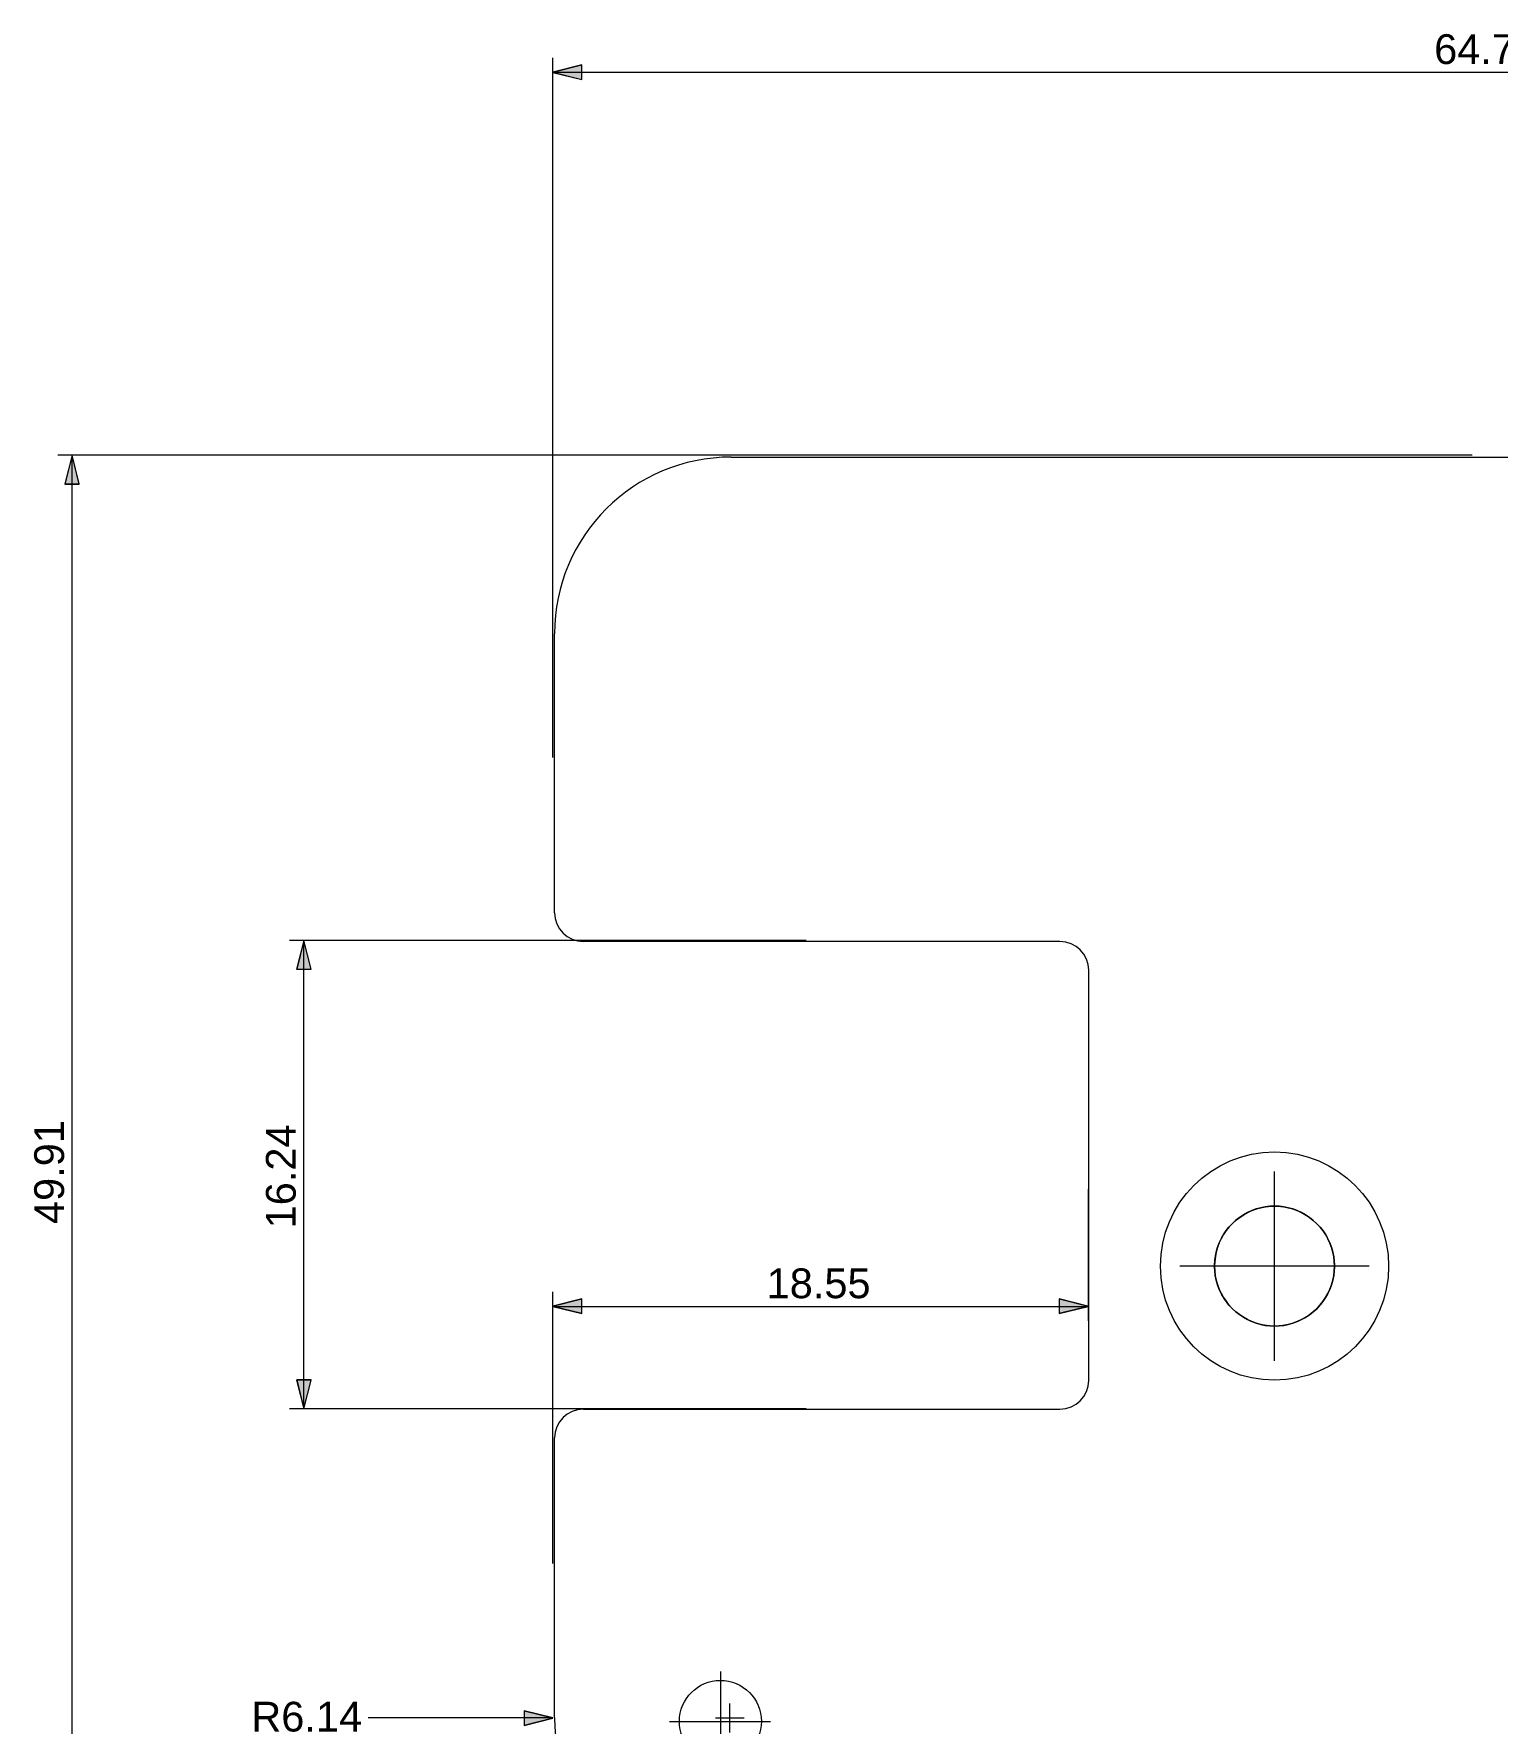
# Model space of a CAD drawing. Header units: inches. Extents: x -6.6 to 9.3, y -8.7 to 9.
# Drawn here: x 4.464 to 7.118, y 5.481 to 8.545 of the extents above; entities that cross this region are included whole.
import ezdxf

# ---------------------------------------------------------------- set-up
doc = ezdxf.new("R2010")
doc.units = ezdxf.units.IN
doc.header["$MEASUREMENT"] = 0
doc.layers.add('$DDT_AUDIT_GENERATED_(989)', color=7, linetype='Continuous')

# ---------------------------------------------------------------- blocks, each defined once
blk = doc.blocks.new('block 195')
at = {"layer": '$DDT_AUDIT_GENERATED_(989)', "color": 5, "lineweight": 5, "true_color": 0x0000ff}
blk.add_lwpolyline([(5.4055, 7.2324), (5.4055, 8.5014)], dxfattribs=at)
blk = doc.blocks.new('block 197')
at = {"layer": '$DDT_AUDIT_GENERATED_(989)', "color": 5, "lineweight": 5, "true_color": 0x0000ff}
blk.add_lwpolyline([(5.4055, 8.4752), (8.793, 8.4752)], dxfattribs=at)
blk = doc.blocks.new('block 198')
at = {"layer": '$DDT_AUDIT_GENERATED_(989)', "lineweight": 0}
blk.add_lwpolyline([(5.4055, 8.4752), (5.4578, 8.4621), (5.4578, 8.4883), (5.4055, 8.4752)], dxfattribs=at)
blk = doc.blocks.new('block 199')
at = {"layer": '$DDT_AUDIT_GENERATED_(989)', "true_color": 0x0000ff}
h = blk.add_hatch(color=5, dxfattribs=at)
h.dxf.hatch_style = 2
h.paths.add_polyline_path([(5.4053, 8.4747), (5.4578, 8.4618), (5.4578, 8.4877)])
at = {"layer": '$DDT_AUDIT_GENERATED_(989)', "lineweight": 0}
blk.add_lwpolyline([(5.4053, 8.4747), (5.4578, 8.4618), (5.4578, 8.4877), (5.4053, 8.4747), (5.4053, 8.4747)], dxfattribs=at)
blk = doc.blocks.new('block 203')
at = {"layer": '$DDT_AUDIT_GENERATED_(989)', "color": 5, "true_color": 0x0000ff, "insert": (7.004, 8.4892), "char_height": 0.053966, "attachment_point": 7}
blk.add_mtext('\\fArial|b0|i0|c0|p34;\\W1;64.75', dxfattribs=at)
blk = doc.blocks.new('block 202')
at = {"layer": '$DDT_AUDIT_GENERATED_(989)'}
blk.add_blockref('block 203', (0, 0), dxfattribs=at)
blk = doc.blocks.new('block 194')
at = {"layer": '$DDT_AUDIT_GENERATED_(989)'}
for name in ['block 202', 'block 199', 'block 195', 'block 198', 'block 197']:
    blk.add_blockref(name, (0, 0), dxfattribs=at)
blk = doc.blocks.new('block 205')
at = {"layer": '$DDT_AUDIT_GENERATED_(989)', "color": 5, "lineweight": 5, "true_color": 0x0000ff}
blk.add_lwpolyline([(5.4055, 5.4905), (5.1226, 5.4905)], dxfattribs=at)
blk = doc.blocks.new('block 206')
at = {"layer": '$DDT_AUDIT_GENERATED_(989)', "color": 5, "lineweight": 5, "true_color": 0x0000ff}
blk.add_lwpolyline([(5.1226, 5.4905), (5.0702, 5.4905)], dxfattribs=at)
blk = doc.blocks.new('block 207')
at = {"layer": '$DDT_AUDIT_GENERATED_(989)', "color": 5, "lineweight": 5, "true_color": 0x0000ff}
blk.add_lwpolyline([(5.7003, 5.4905), (5.7526, 5.4905)], dxfattribs=at)
blk = doc.blocks.new('block 208')
at = {"layer": '$DDT_AUDIT_GENERATED_(989)', "color": 5, "lineweight": 5, "true_color": 0x0000ff}
blk.add_lwpolyline([(5.7264, 5.4643), (5.7264, 5.5166)], dxfattribs=at)
blk = doc.blocks.new('block 209')
at = {"layer": '$DDT_AUDIT_GENERATED_(989)', "lineweight": 0}
blk.add_lwpolyline([(5.4055, 5.4905), (5.3532, 5.5035), (5.3532, 5.4774), (5.4055, 5.4905)], dxfattribs=at)
blk = doc.blocks.new('block 210')
at = {"layer": '$DDT_AUDIT_GENERATED_(989)', "true_color": 0x0000ff}
h = blk.add_hatch(color=5, dxfattribs=at)
h.dxf.hatch_style = 2
h.paths.add_polyline_path([(5.4053, 5.49), (5.3534, 5.503), (5.3534, 5.477)])
at = {"layer": '$DDT_AUDIT_GENERATED_(989)', "lineweight": 0}
blk.add_lwpolyline([(5.4053, 5.49), (5.3534, 5.503), (5.3534, 5.477), (5.4053, 5.49), (5.4053, 5.49)], dxfattribs=at)
blk = doc.blocks.new('block 212')
at = {"layer": '$DDT_AUDIT_GENERATED_(989)', "color": 5, "true_color": 0x0000ff, "insert": (4.8583, 5.4652), "char_height": 0.053966, "attachment_point": 7}
blk.add_mtext('\\fArial|b0|i0|c0|p34;\\W1;R6.14', dxfattribs=at)
blk = doc.blocks.new('block 211')
at = {"layer": '$DDT_AUDIT_GENERATED_(989)'}
blk.add_blockref('block 212', (0, 0), dxfattribs=at)
blk = doc.blocks.new('block 204')
at = {"layer": '$DDT_AUDIT_GENERATED_(989)'}
for name in ['block 211', 'block 208', 'block 206', 'block 205', 'block 209', 'block 210', 'block 207']:
    blk.add_blockref(name, (0, 0), dxfattribs=at)
blk = doc.blocks.new('block 214')
at = {"layer": '$DDT_AUDIT_GENERATED_(989)', "color": 5, "lineweight": 5, "true_color": 0x0000ff}
blk.add_lwpolyline([(5.4055, 5.7707), (5.4055, 6.2632)], dxfattribs=at)
blk = doc.blocks.new('block 215')
at = {"layer": '$DDT_AUDIT_GENERATED_(989)', "color": 5, "lineweight": 5, "true_color": 0x0000ff}
blk.add_lwpolyline([(6.3762, 6.4496), (6.3762, 6.2109)], dxfattribs=at)
blk = doc.blocks.new('block 216')
at = {"layer": '$DDT_AUDIT_GENERATED_(989)', "color": 5, "lineweight": 5, "true_color": 0x0000ff}
blk.add_lwpolyline([(5.4055, 6.237), (6.3762, 6.237)], dxfattribs=at)
blk = doc.blocks.new('block 217')
at = {"layer": '$DDT_AUDIT_GENERATED_(989)', "lineweight": 0}
blk.add_lwpolyline([(5.4055, 6.237), (5.4578, 6.2239), (5.4578, 6.2501), (5.4055, 6.237)], dxfattribs=at)
blk = doc.blocks.new('block 218')
at = {"layer": '$DDT_AUDIT_GENERATED_(989)', "true_color": 0x0000ff}
h = blk.add_hatch(color=5, dxfattribs=at)
h.dxf.hatch_style = 2
h.paths.add_polyline_path([(5.4053, 6.2375), (5.4578, 6.2245), (5.4578, 6.2505)])
at = {"layer": '$DDT_AUDIT_GENERATED_(989)', "lineweight": 0}
blk.add_lwpolyline([(5.4053, 6.2375), (5.4578, 6.2245), (5.4578, 6.2505), (5.4053, 6.2375), (5.4053, 6.2375)], dxfattribs=at)
blk = doc.blocks.new('block 219')
at = {"layer": '$DDT_AUDIT_GENERATED_(989)', "lineweight": 0}
blk.add_lwpolyline([(6.3762, 6.237), (6.3238, 6.2501), (6.3238, 6.2239), (6.3762, 6.237)], dxfattribs=at)
blk = doc.blocks.new('block 220')
at = {"layer": '$DDT_AUDIT_GENERATED_(989)', "true_color": 0x0000ff}
h = blk.add_hatch(color=5, dxfattribs=at)
h.dxf.hatch_style = 2
h.paths.add_polyline_path([(6.376, 6.2375), (6.3241, 6.2505), (6.3241, 6.2245)])
at = {"layer": '$DDT_AUDIT_GENERATED_(989)', "lineweight": 0}
blk.add_lwpolyline([(6.376, 6.2375), (6.3241, 6.2505), (6.3241, 6.2245), (6.376, 6.2375), (6.376, 6.2375)], dxfattribs=at)
blk = doc.blocks.new('block 222')
at = {"layer": '$DDT_AUDIT_GENERATED_(989)', "color": 5, "true_color": 0x0000ff, "insert": (5.7931, 6.251), "char_height": 0.053966, "attachment_point": 7}
blk.add_mtext('\\fArial|b0|i0|c0|p34;\\W1;18.55', dxfattribs=at)
blk = doc.blocks.new('block 221')
at = {"layer": '$DDT_AUDIT_GENERATED_(989)'}
blk.add_blockref('block 222', (0, 0), dxfattribs=at)
blk = doc.blocks.new('block 213')
at = {"layer": '$DDT_AUDIT_GENERATED_(989)'}
for name in ['block 215', 'block 221', 'block 218', 'block 214', 'block 217', 'block 219', 'block 220', 'block 216']:
    blk.add_blockref(name, (0, 0), dxfattribs=at)
blk = doc.blocks.new('block 224')
at = {"layer": '$DDT_AUDIT_GENERATED_(989)', "color": 5, "lineweight": 5, "true_color": 0x0000ff}
blk.add_lwpolyline([(5.8647, 6.9006), (4.9275, 6.9006)], dxfattribs=at)
blk = doc.blocks.new('block 225')
at = {"layer": '$DDT_AUDIT_GENERATED_(989)', "color": 5, "lineweight": 5, "true_color": 0x0000ff}
blk.add_lwpolyline([(5.8647, 6.0509), (4.9275, 6.0509)], dxfattribs=at)
blk = doc.blocks.new('block 226')
at = {"layer": '$DDT_AUDIT_GENERATED_(989)', "color": 5, "lineweight": 5, "true_color": 0x0000ff}
blk.add_lwpolyline([(4.9536, 6.0509), (4.9536, 6.9006)], dxfattribs=at)
blk = doc.blocks.new('block 227')
at = {"layer": '$DDT_AUDIT_GENERATED_(989)', "lineweight": 0}
blk.add_lwpolyline([(4.9536, 6.0509), (4.9667, 6.1033), (4.9406, 6.1033), (4.9536, 6.0509)], dxfattribs=at)
blk = doc.blocks.new('block 228')
at = {"layer": '$DDT_AUDIT_GENERATED_(989)', "true_color": 0x0000ff}
h = blk.add_hatch(color=5, dxfattribs=at)
h.dxf.hatch_style = 2
h.paths.add_polyline_path([(4.9537, 6.0506), (4.9667, 6.1038), (4.9407, 6.1038)])
at = {"layer": '$DDT_AUDIT_GENERATED_(989)', "lineweight": 0}
blk.add_lwpolyline([(4.9537, 6.0506), (4.9667, 6.1038), (4.9407, 6.1038), (4.9537, 6.0506), (4.9537, 6.0506)], dxfattribs=at)
blk = doc.blocks.new('block 229')
at = {"layer": '$DDT_AUDIT_GENERATED_(989)', "lineweight": 0}
blk.add_lwpolyline([(4.9536, 6.9006), (4.9406, 6.8483), (4.9667, 6.8483), (4.9536, 6.9006)], dxfattribs=at)
blk = doc.blocks.new('block 230')
at = {"layer": '$DDT_AUDIT_GENERATED_(989)', "true_color": 0x0000ff}
h = blk.add_hatch(color=5, dxfattribs=at)
h.dxf.hatch_style = 2
h.paths.add_polyline_path([(4.9537, 6.9006), (4.9407, 6.8487), (4.9667, 6.8487)])
at = {"layer": '$DDT_AUDIT_GENERATED_(989)', "lineweight": 0}
blk.add_lwpolyline([(4.9537, 6.9006), (4.9407, 6.8487), (4.9667, 6.8487), (4.9537, 6.9006), (4.9537, 6.9006)], dxfattribs=at)
blk = doc.blocks.new('block 232')
at = {"layer": '$DDT_AUDIT_GENERATED_(989)', "color": 5, "true_color": 0x0000ff, "insert": (4.9397, 6.3783), "char_height": 0.053966, "attachment_point": 7, "rotation": 90}
blk.add_mtext('\\fArial|b0|i0|c0|p34;\\W1;16.24', dxfattribs=at)
blk = doc.blocks.new('block 231')
at = {"layer": '$DDT_AUDIT_GENERATED_(989)'}
blk.add_blockref('block 232', (0, 0), dxfattribs=at)
blk = doc.blocks.new('block 223')
at = {"layer": '$DDT_AUDIT_GENERATED_(989)'}
for name in ['block 224', 'block 229', 'block 230', 'block 226', 'block 231', 'block 227', 'block 228', 'block 225']:
    blk.add_blockref(name, (0, 0), dxfattribs=at)
blk = doc.blocks.new('block 243')
at = {"layer": '$DDT_AUDIT_GENERATED_(989)', "color": 5, "lineweight": 5, "true_color": 0x0000ff}
blk.add_lwpolyline([(7.0731, 7.7806), (4.5072, 7.7806)], dxfattribs=at)
blk = doc.blocks.new('block 244')
at = {"layer": '$DDT_AUDIT_GENERATED_(989)', "color": 5, "lineweight": 5, "true_color": 0x0000ff}
blk.add_lwpolyline([(7.0731, 5.1695), (4.5072, 5.1695)], dxfattribs=at)
blk = doc.blocks.new('block 245')
at = {"layer": '$DDT_AUDIT_GENERATED_(989)', "color": 5, "lineweight": 5, "true_color": 0x0000ff}
blk.add_lwpolyline([(4.5333, 5.1695), (4.5333, 7.7806)], dxfattribs=at)
blk = doc.blocks.new('block 246')
at = {"layer": '$DDT_AUDIT_GENERATED_(989)', "lineweight": 0}
blk.add_lwpolyline([(4.5333, 5.1695), (4.5464, 5.2218), (4.5203, 5.2218), (4.5333, 5.1695)], dxfattribs=at)
blk = doc.blocks.new('block 247')
at = {"layer": '$DDT_AUDIT_GENERATED_(989)', "true_color": 0x0000ff}
h = blk.add_hatch(color=5, dxfattribs=at)
h.dxf.hatch_style = 2
h.paths.add_polyline_path([(4.5332, 5.1695), (4.5462, 5.2214), (4.5203, 5.2214)])
at = {"layer": '$DDT_AUDIT_GENERATED_(989)', "lineweight": 0}
blk.add_lwpolyline([(4.5332, 5.1695), (4.5462, 5.2214), (4.5203, 5.2214), (4.5332, 5.1695), (4.5332, 5.1695)], dxfattribs=at)
blk = doc.blocks.new('block 248')
at = {"layer": '$DDT_AUDIT_GENERATED_(989)', "lineweight": 0}
blk.add_lwpolyline([(4.5333, 7.7806), (4.5203, 7.7283), (4.5464, 7.7283), (4.5333, 7.7806)], dxfattribs=at)
blk = doc.blocks.new('block 249')
at = {"layer": '$DDT_AUDIT_GENERATED_(989)', "true_color": 0x0000ff}
h = blk.add_hatch(color=5, dxfattribs=at)
h.dxf.hatch_style = 2
h.paths.add_polyline_path([(4.5332, 7.7805), (4.5203, 7.7286), (4.5462, 7.7286)])
at = {"layer": '$DDT_AUDIT_GENERATED_(989)', "lineweight": 0}
blk.add_lwpolyline([(4.5332, 7.7805), (4.5203, 7.7286), (4.5462, 7.7286), (4.5332, 7.7805), (4.5332, 7.7805)], dxfattribs=at)
blk = doc.blocks.new('block 251')
at = {"layer": '$DDT_AUDIT_GENERATED_(989)', "color": 5, "true_color": 0x0000ff, "insert": (4.5194, 6.3862), "char_height": 0.053966, "attachment_point": 7, "rotation": 90}
blk.add_mtext('\\fArial|b0|i0|c0|p34;\\W1;49.91', dxfattribs=at)
blk = doc.blocks.new('block 250')
at = {"layer": '$DDT_AUDIT_GENERATED_(989)'}
blk.add_blockref('block 251', (0, 0), dxfattribs=at)
blk = doc.blocks.new('block 242')
at = {"layer": '$DDT_AUDIT_GENERATED_(989)'}
for name in ['block 243', 'block 248', 'block 249', 'block 245', 'block 250', 'block 246', 'block 247', 'block 244']:
    blk.add_blockref(name, (0, 0), dxfattribs=at)
blk = doc.blocks.new('block 366')
at = {"layer": '$DDT_AUDIT_GENERATED_(989)', "color": 7, "lineweight": 9, "true_color": 0xffffff}
blk.add_open_spline([(6.6057, 6.31), (6.6058, 6.3329), (6.6132, 6.3559), (6.6267, 6.3743), (6.6403, 6.3928), (6.6599, 6.4067), (6.6813, 6.4136), (6.7028, 6.4206), (6.7261, 6.4207), (6.7476, 6.4136), (6.7691, 6.4066), (6.7889, 6.3924), (6.8025, 6.3739), (6.816, 6.3555), (6.8233, 6.3329), (6.8232, 6.31), (6.8232, 6.2872), (6.8157, 6.2642), (6.8022, 6.2457), (6.7887, 6.2273), (6.769, 6.2134), (6.7476, 6.2064), (6.7261, 6.1995), (6.7029, 6.1994), (6.6813, 6.2065), (6.6598, 6.2135), (6.64, 6.2277), (6.6265, 6.2461), (6.6129, 6.2645), (6.6056, 6.2872), (6.6057, 6.31)], degree=3, knots=[0, 0, 0, 0, 1, 1, 1, 2, 2, 2, 3, 3, 3, 4, 4, 4, 5, 5, 5, 6, 6, 6, 7, 7, 7, 8, 8, 8, 9, 9, 9, 10, 10, 10, 10], dxfattribs=at)
blk = doc.blocks.new('block 365')
at = {"layer": '$DDT_AUDIT_GENERATED_(989)'}
blk.add_blockref('block 366', (0, 0), dxfattribs=at)
blk = doc.blocks.new('block 368')
at = {"layer": '$DDT_AUDIT_GENERATED_(989)', "color": 7, "lineweight": 9, "true_color": 0xffffff}
blk.add_lwpolyline([(6.6057, 6.31), (6.6057, 6.31)], dxfattribs=at)
blk = doc.blocks.new('block 367')
at = {"layer": '$DDT_AUDIT_GENERATED_(989)'}
blk.add_blockref('block 368', (0, 0), dxfattribs=at)
blk = doc.blocks.new('block 370')
at = {"layer": '$DDT_AUDIT_GENERATED_(989)', "color": 7, "lineweight": 9, "true_color": 0xffffff}
blk.add_open_spline([(6.6057, 6.31), (6.6058, 6.3329), (6.6132, 6.3559), (6.6267, 6.3743), (6.6403, 6.3928), (6.6599, 6.4067), (6.6813, 6.4136), (6.7028, 6.4206), (6.7261, 6.4207), (6.7476, 6.4136), (6.7691, 6.4066), (6.7889, 6.3924), (6.8025, 6.3739), (6.816, 6.3555), (6.8233, 6.3329), (6.8232, 6.31), (6.8232, 6.2872), (6.8157, 6.2642), (6.8022, 6.2457), (6.7887, 6.2273), (6.769, 6.2134), (6.7476, 6.2064), (6.7261, 6.1995), (6.7029, 6.1994), (6.6813, 6.2065), (6.6598, 6.2135), (6.64, 6.2277), (6.6265, 6.2461), (6.6129, 6.2645), (6.6056, 6.2872), (6.6057, 6.31)], degree=3, knots=[0, 0, 0, 0, 1, 1, 1, 2, 2, 2, 3, 3, 3, 4, 4, 4, 5, 5, 5, 6, 6, 6, 7, 7, 7, 8, 8, 8, 9, 9, 9, 10, 10, 10, 10], dxfattribs=at)
blk = doc.blocks.new('block 369')
at = {"layer": '$DDT_AUDIT_GENERATED_(989)'}
blk.add_blockref('block 370', (0, 0), dxfattribs=at)
blk = doc.blocks.new('block 372')
at = {"layer": '$DDT_AUDIT_GENERATED_(989)', "color": 7, "lineweight": 9, "true_color": 0xffffff}
blk.add_lwpolyline([(6.9214, 6.31), (6.9214, 6.31)], dxfattribs=at)
blk = doc.blocks.new('block 371')
at = {"layer": '$DDT_AUDIT_GENERATED_(989)'}
blk.add_blockref('block 372', (0, 0), dxfattribs=at)
blk = doc.blocks.new('block 374')
at = {"layer": '$DDT_AUDIT_GENERATED_(989)', "color": 7, "lineweight": 9, "true_color": 0xffffff}
blk.add_open_spline([(6.6057, 6.31), (6.6056, 6.2872), (6.6129, 6.2645), (6.6265, 6.2461), (6.64, 6.2277), (6.6598, 6.2135), (6.6813, 6.2065), (6.7029, 6.1994), (6.7261, 6.1995), (6.7476, 6.2064), (6.769, 6.2134), (6.7887, 6.2273), (6.8022, 6.2457), (6.8157, 6.2642), (6.8232, 6.2872), (6.8232, 6.31), (6.8233, 6.3329), (6.816, 6.3555), (6.8025, 6.3739), (6.7889, 6.3924), (6.7691, 6.4066), (6.7476, 6.4136), (6.7261, 6.4207), (6.7028, 6.4206), (6.6813, 6.4136), (6.6599, 6.4067), (6.6403, 6.3928), (6.6267, 6.3743), (6.6132, 6.3559), (6.6058, 6.3329), (6.6057, 6.31)], degree=3, knots=[0, 0, 0, 0, 1, 1, 1, 2, 2, 2, 3, 3, 3, 4, 4, 4, 5, 5, 5, 6, 6, 6, 7, 7, 7, 8, 8, 8, 9, 9, 9, 10, 10, 10, 10], dxfattribs=at)
blk = doc.blocks.new('block 373')
at = {"layer": '$DDT_AUDIT_GENERATED_(989)'}
blk.add_blockref('block 374', (0, 0), dxfattribs=at)
blk = doc.blocks.new('block 376')
at = {"layer": '$DDT_AUDIT_GENERATED_(989)', "color": 7, "lineweight": 9, "true_color": 0xffffff}
blk.add_lwpolyline([(6.6057, 6.31), (6.6057, 6.31)], dxfattribs=at)
blk = doc.blocks.new('block 375')
at = {"layer": '$DDT_AUDIT_GENERATED_(989)'}
blk.add_blockref('block 376', (0, 0), dxfattribs=at)
blk = doc.blocks.new('block 378')
at = {"layer": '$DDT_AUDIT_GENERATED_(989)', "color": 7, "lineweight": 9, "true_color": 0xffffff}
blk.add_open_spline([(6.6057, 6.31), (6.6058, 6.3329), (6.6132, 6.3559), (6.6267, 6.3743), (6.6403, 6.3928), (6.6599, 6.4067), (6.6813, 6.4136), (6.7028, 6.4206), (6.7261, 6.4207), (6.7476, 6.4136), (6.7691, 6.4066), (6.7889, 6.3924), (6.8025, 6.3739), (6.816, 6.3555), (6.8233, 6.3329), (6.8232, 6.31), (6.8232, 6.2872), (6.8157, 6.2642), (6.8022, 6.2457), (6.7887, 6.2273), (6.769, 6.2134), (6.7476, 6.2064), (6.7261, 6.1995), (6.7029, 6.1994), (6.6813, 6.2065), (6.6598, 6.2135), (6.64, 6.2277), (6.6265, 6.2461), (6.6129, 6.2645), (6.6056, 6.2872), (6.6057, 6.31)], degree=3, knots=[0, 0, 0, 0, 1, 1, 1, 2, 2, 2, 3, 3, 3, 4, 4, 4, 5, 5, 5, 6, 6, 6, 7, 7, 7, 8, 8, 8, 9, 9, 9, 10, 10, 10, 10], dxfattribs=at)
blk = doc.blocks.new('block 377')
at = {"layer": '$DDT_AUDIT_GENERATED_(989)'}
blk.add_blockref('block 378', (0, 0), dxfattribs=at)
blk = doc.blocks.new('block 380')
at = {"layer": '$DDT_AUDIT_GENERATED_(989)', "color": 7, "lineweight": 9, "true_color": 0xffffff}
blk.add_lwpolyline([(6.6267, 6.3743), (6.6267, 6.3743)], dxfattribs=at)
blk = doc.blocks.new('block 379')
at = {"layer": '$DDT_AUDIT_GENERATED_(989)'}
blk.add_blockref('block 380', (0, 0), dxfattribs=at)
blk = doc.blocks.new('block 382')
at = {"layer": '$DDT_AUDIT_GENERATED_(989)', "color": 7, "lineweight": 9, "true_color": 0xffffff}
blk.add_lwpolyline([(6.6813, 6.4136), (6.6813, 6.4136)], dxfattribs=at)
blk = doc.blocks.new('block 381')
at = {"layer": '$DDT_AUDIT_GENERATED_(989)'}
blk.add_blockref('block 382', (0, 0), dxfattribs=at)
blk = doc.blocks.new('block 384')
at = {"layer": '$DDT_AUDIT_GENERATED_(989)', "color": 7, "lineweight": 9, "true_color": 0xffffff}
blk.add_lwpolyline([(6.7476, 6.4136), (6.7476, 6.4136)], dxfattribs=at)
blk = doc.blocks.new('block 383')
at = {"layer": '$DDT_AUDIT_GENERATED_(989)'}
blk.add_blockref('block 384', (0, 0), dxfattribs=at)
blk = doc.blocks.new('block 386')
at = {"layer": '$DDT_AUDIT_GENERATED_(989)', "color": 7, "lineweight": 9, "true_color": 0xffffff}
blk.add_lwpolyline([(6.8025, 6.3739), (6.8025, 6.3739)], dxfattribs=at)
blk = doc.blocks.new('block 385')
at = {"layer": '$DDT_AUDIT_GENERATED_(989)'}
blk.add_blockref('block 386', (0, 0), dxfattribs=at)
blk = doc.blocks.new('block 388')
at = {"layer": '$DDT_AUDIT_GENERATED_(989)', "color": 7, "lineweight": 9, "true_color": 0xffffff}
blk.add_lwpolyline([(6.8232, 6.31), (6.8232, 6.31)], dxfattribs=at)
blk = doc.blocks.new('block 387')
at = {"layer": '$DDT_AUDIT_GENERATED_(989)'}
blk.add_blockref('block 388', (0, 0), dxfattribs=at)
blk = doc.blocks.new('block 390')
at = {"layer": '$DDT_AUDIT_GENERATED_(989)', "color": 7, "lineweight": 9, "true_color": 0xffffff}
blk.add_lwpolyline([(6.8022, 6.2457), (6.8022, 6.2457)], dxfattribs=at)
blk = doc.blocks.new('block 389')
at = {"layer": '$DDT_AUDIT_GENERATED_(989)'}
blk.add_blockref('block 390', (0, 0), dxfattribs=at)
blk = doc.blocks.new('block 392')
at = {"layer": '$DDT_AUDIT_GENERATED_(989)', "color": 7, "lineweight": 9, "true_color": 0xffffff}
blk.add_lwpolyline([(6.7476, 6.2064), (6.7476, 6.2064)], dxfattribs=at)
blk = doc.blocks.new('block 391')
at = {"layer": '$DDT_AUDIT_GENERATED_(989)'}
blk.add_blockref('block 392', (0, 0), dxfattribs=at)
blk = doc.blocks.new('block 394')
at = {"layer": '$DDT_AUDIT_GENERATED_(989)', "color": 7, "lineweight": 9, "true_color": 0xffffff}
blk.add_lwpolyline([(6.6813, 6.2065), (6.6813, 6.2065)], dxfattribs=at)
blk = doc.blocks.new('block 393')
at = {"layer": '$DDT_AUDIT_GENERATED_(989)'}
blk.add_blockref('block 394', (0, 0), dxfattribs=at)
blk = doc.blocks.new('block 396')
at = {"layer": '$DDT_AUDIT_GENERATED_(989)', "color": 7, "lineweight": 9, "true_color": 0xffffff}
blk.add_lwpolyline([(6.6265, 6.2461), (6.6265, 6.2461)], dxfattribs=at)
blk = doc.blocks.new('block 395')
at = {"layer": '$DDT_AUDIT_GENERATED_(989)'}
blk.add_blockref('block 396', (0, 0), dxfattribs=at)
blk = doc.blocks.new('block 398')
at = {"layer": '$DDT_AUDIT_GENERATED_(989)', "color": 7, "lineweight": 9, "true_color": 0xffffff}
blk.add_lwpolyline([(6.7145, 6.517), (6.7145, 6.517)], dxfattribs=at)
blk = doc.blocks.new('block 397')
at = {"layer": '$DDT_AUDIT_GENERATED_(989)'}
blk.add_blockref('block 398', (0, 0), dxfattribs=at)
blk = doc.blocks.new('block 400')
at = {"layer": '$DDT_AUDIT_GENERATED_(989)', "color": 7, "lineweight": 9, "true_color": 0xffffff}
blk.add_lwpolyline([(6.5075, 6.31), (6.5075, 6.31)], dxfattribs=at)
blk = doc.blocks.new('block 399')
at = {"layer": '$DDT_AUDIT_GENERATED_(989)'}
blk.add_blockref('block 400', (0, 0), dxfattribs=at)
blk = doc.blocks.new('block 402')
at = {"layer": '$DDT_AUDIT_GENERATED_(989)', "color": 7, "lineweight": 9, "true_color": 0xffffff}
blk.add_lwpolyline([(6.7145, 6.1031), (6.7145, 6.1031)], dxfattribs=at)
blk = doc.blocks.new('block 401')
at = {"layer": '$DDT_AUDIT_GENERATED_(989)'}
blk.add_blockref('block 402', (0, 0), dxfattribs=at)
blk = doc.blocks.new('block 404')
at = {"layer": '$DDT_AUDIT_GENERATED_(989)', "color": 7, "lineweight": 9, "true_color": 0xffffff}
blk.add_lwpolyline([(6.6265, 6.2461), (6.6265, 6.2461)], dxfattribs=at)
blk = doc.blocks.new('block 403')
at = {"layer": '$DDT_AUDIT_GENERATED_(989)'}
blk.add_blockref('block 404', (0, 0), dxfattribs=at)
blk = doc.blocks.new('block 406')
at = {"layer": '$DDT_AUDIT_GENERATED_(989)', "color": 7, "lineweight": 9, "true_color": 0xffffff}
blk.add_lwpolyline([(6.6813, 6.2065), (6.6813, 6.2065)], dxfattribs=at)
blk = doc.blocks.new('block 405')
at = {"layer": '$DDT_AUDIT_GENERATED_(989)'}
blk.add_blockref('block 406', (0, 0), dxfattribs=at)
blk = doc.blocks.new('block 408')
at = {"layer": '$DDT_AUDIT_GENERATED_(989)', "color": 7, "lineweight": 9, "true_color": 0xffffff}
blk.add_lwpolyline([(6.7476, 6.2064), (6.7476, 6.2064)], dxfattribs=at)
blk = doc.blocks.new('block 407')
at = {"layer": '$DDT_AUDIT_GENERATED_(989)'}
blk.add_blockref('block 408', (0, 0), dxfattribs=at)
blk = doc.blocks.new('block 410')
at = {"layer": '$DDT_AUDIT_GENERATED_(989)', "color": 7, "lineweight": 9, "true_color": 0xffffff}
blk.add_lwpolyline([(6.8022, 6.2457), (6.8022, 6.2457)], dxfattribs=at)
blk = doc.blocks.new('block 409')
at = {"layer": '$DDT_AUDIT_GENERATED_(989)'}
blk.add_blockref('block 410', (0, 0), dxfattribs=at)
blk = doc.blocks.new('block 412')
at = {"layer": '$DDT_AUDIT_GENERATED_(989)', "color": 7, "lineweight": 9, "true_color": 0xffffff}
blk.add_lwpolyline([(6.8232, 6.31), (6.8232, 6.31)], dxfattribs=at)
blk = doc.blocks.new('block 411')
at = {"layer": '$DDT_AUDIT_GENERATED_(989)'}
blk.add_blockref('block 412', (0, 0), dxfattribs=at)
blk = doc.blocks.new('block 414')
at = {"layer": '$DDT_AUDIT_GENERATED_(989)', "color": 7, "lineweight": 9, "true_color": 0xffffff}
blk.add_lwpolyline([(6.8025, 6.3739), (6.8025, 6.3739)], dxfattribs=at)
blk = doc.blocks.new('block 413')
at = {"layer": '$DDT_AUDIT_GENERATED_(989)'}
blk.add_blockref('block 414', (0, 0), dxfattribs=at)
blk = doc.blocks.new('block 416')
at = {"layer": '$DDT_AUDIT_GENERATED_(989)', "color": 7, "lineweight": 9, "true_color": 0xffffff}
blk.add_lwpolyline([(6.7476, 6.4136), (6.7476, 6.4136)], dxfattribs=at)
blk = doc.blocks.new('block 415')
at = {"layer": '$DDT_AUDIT_GENERATED_(989)'}
blk.add_blockref('block 416', (0, 0), dxfattribs=at)
blk = doc.blocks.new('block 418')
at = {"layer": '$DDT_AUDIT_GENERATED_(989)', "color": 7, "lineweight": 9, "true_color": 0xffffff}
blk.add_lwpolyline([(6.6813, 6.4136), (6.6813, 6.4136)], dxfattribs=at)
blk = doc.blocks.new('block 417')
at = {"layer": '$DDT_AUDIT_GENERATED_(989)'}
blk.add_blockref('block 418', (0, 0), dxfattribs=at)
blk = doc.blocks.new('block 420')
at = {"layer": '$DDT_AUDIT_GENERATED_(989)', "color": 7, "lineweight": 9, "true_color": 0xffffff}
blk.add_lwpolyline([(6.6267, 6.3743), (6.6267, 6.3743)], dxfattribs=at)
blk = doc.blocks.new('block 419')
at = {"layer": '$DDT_AUDIT_GENERATED_(989)'}
blk.add_blockref('block 420', (0, 0), dxfattribs=at)
blk = doc.blocks.new('block 422')
at = {"layer": '$DDT_AUDIT_GENERATED_(989)', "color": 7, "lineweight": 9, "true_color": 0xffffff}
blk.add_lwpolyline([(6.8232, 6.31), (6.6057, 6.31)], dxfattribs=at)
blk = doc.blocks.new('block 421')
at = {"layer": '$DDT_AUDIT_GENERATED_(989)'}
blk.add_blockref('block 422', (0, 0), dxfattribs=at)
blk = doc.blocks.new('block 424')
at = {"layer": '$DDT_AUDIT_GENERATED_(989)', "color": 7, "lineweight": 9, "true_color": 0xffffff}
blk.add_lwpolyline([(6.7145, 6.2011), (6.7145, 6.4189)], dxfattribs=at)
blk = doc.blocks.new('block 423')
at = {"layer": '$DDT_AUDIT_GENERATED_(989)'}
blk.add_blockref('block 424', (0, 0), dxfattribs=at)
blk = doc.blocks.new('block 428')
at = {"layer": '$DDT_AUDIT_GENERATED_(989)', "color": 7, "lineweight": 9, "true_color": 0xffffff}
blk.add_open_spline([(5.7836, 5.4844), (5.7836, 5.5255), (5.7503, 5.5587), (5.7093, 5.5587), (5.6683, 5.5587), (5.635, 5.5255), (5.635, 5.4844), (5.635, 5.4434), (5.6683, 5.4102), (5.7093, 5.4102), (5.7503, 5.4102), (5.7836, 5.4434), (5.7836, 5.4844)], degree=3, knots=[0, 0, 0, 0, 1, 1, 1, 2, 2, 2, 3, 3, 3, 4, 4, 4, 4], dxfattribs=at)
blk = doc.blocks.new('block 427')
at = {"layer": '$DDT_AUDIT_GENERATED_(989)'}
blk.add_blockref('block 428', (0, 0), dxfattribs=at)
blk = doc.blocks.new('block 430')
at = {"layer": '$DDT_AUDIT_GENERATED_(989)', "color": 7, "lineweight": 9, "true_color": 0xffffff}
blk.add_lwpolyline([(5.6171, 5.4844), (5.8, 5.4844)], dxfattribs=at)
blk = doc.blocks.new('block 429')
at = {"layer": '$DDT_AUDIT_GENERATED_(989)'}
blk.add_blockref('block 430', (0, 0), dxfattribs=at)
blk = doc.blocks.new('block 432')
at = {"layer": '$DDT_AUDIT_GENERATED_(989)', "color": 7, "lineweight": 9, "true_color": 0xffffff}
blk.add_lwpolyline([(5.7093, 5.5751), (5.7093, 5.3938)], dxfattribs=at)
blk = doc.blocks.new('block 431')
at = {"layer": '$DDT_AUDIT_GENERATED_(989)'}
blk.add_blockref('block 432', (0, 0), dxfattribs=at)
blk = doc.blocks.new('block 440')
at = {"layer": '$DDT_AUDIT_GENERATED_(989)', "color": 7, "lineweight": 9, "true_color": 0xffffff}
blk.add_open_spline([(6.8232, 6.31), (6.8232, 6.3701), (6.7745, 6.4188), (6.7145, 6.4188), (6.6544, 6.4188), (6.6057, 6.3701), (6.6057, 6.31), (6.6057, 6.2499), (6.6544, 6.2012), (6.7145, 6.2012), (6.7745, 6.2012), (6.8232, 6.2499), (6.8232, 6.31)], degree=3, knots=[0, 0, 0, 0, 1, 1, 1, 2, 2, 2, 3, 3, 3, 4, 4, 4, 4], dxfattribs=at)
blk = doc.blocks.new('block 439')
at = {"layer": '$DDT_AUDIT_GENERATED_(989)'}
blk.add_blockref('block 440', (0, 0), dxfattribs=at)
blk = doc.blocks.new('block 442')
at = {"layer": '$DDT_AUDIT_GENERATED_(989)', "color": 7, "lineweight": 9, "true_color": 0xffffff}
blk.add_open_spline([(6.8232, 6.31), (6.8232, 6.3701), (6.7745, 6.4188), (6.7145, 6.4188), (6.6544, 6.4188), (6.6057, 6.3701), (6.6057, 6.31), (6.6057, 6.2499), (6.6544, 6.2012), (6.7145, 6.2012), (6.7745, 6.2012), (6.8232, 6.2499), (6.8232, 6.31)], degree=3, knots=[0, 0, 0, 0, 1, 1, 1, 2, 2, 2, 3, 3, 3, 4, 4, 4, 4], dxfattribs=at)
blk = doc.blocks.new('block 441')
at = {"layer": '$DDT_AUDIT_GENERATED_(989)'}
blk.add_blockref('block 442', (0, 0), dxfattribs=at)
blk = doc.blocks.new('block 468')
at = {"layer": '$DDT_AUDIT_GENERATED_(989)', "color": 7, "lineweight": 18, "true_color": 0xffffff}
blk.add_open_spline([(5.4085, 5.491), (5.4085, 5.3141), (5.5519, 5.1706), (5.7289, 5.1706)], degree=3, dxfattribs=at)
blk = doc.blocks.new('block 467')
at = {"layer": '$DDT_AUDIT_GENERATED_(989)'}
blk.add_blockref('block 468', (0, 0), dxfattribs=at)
blk = doc.blocks.new('block 470')
at = {"layer": '$DDT_AUDIT_GENERATED_(989)', "color": 7, "lineweight": 18, "true_color": 0xffffff}
blk.add_lwpolyline([(5.4085, 5.491), (5.4085, 5.9983)], dxfattribs=at)
blk = doc.blocks.new('block 469')
at = {"layer": '$DDT_AUDIT_GENERATED_(989)'}
blk.add_blockref('block 470', (0, 0), dxfattribs=at)
blk = doc.blocks.new('block 472')
at = {"layer": '$DDT_AUDIT_GENERATED_(989)', "color": 7, "lineweight": 18, "true_color": 0xffffff}
blk.add_open_spline([(5.4607, 6.0505), (5.4319, 6.0505), (5.4085, 6.0271), (5.4085, 5.9983)], degree=3, dxfattribs=at)
blk = doc.blocks.new('block 471')
at = {"layer": '$DDT_AUDIT_GENERATED_(989)'}
blk.add_blockref('block 472', (0, 0), dxfattribs=at)
blk = doc.blocks.new('block 474')
at = {"layer": '$DDT_AUDIT_GENERATED_(989)', "color": 7, "lineweight": 18, "true_color": 0xffffff}
blk.add_lwpolyline([(5.4607, 6.0505), (6.3252, 6.0505)], dxfattribs=at)
blk = doc.blocks.new('block 473')
at = {"layer": '$DDT_AUDIT_GENERATED_(989)'}
blk.add_blockref('block 474', (0, 0), dxfattribs=at)
blk = doc.blocks.new('block 476')
at = {"layer": '$DDT_AUDIT_GENERATED_(989)', "color": 7, "lineweight": 18, "true_color": 0xffffff}
blk.add_open_spline([(6.3252, 6.0505), (6.354, 6.0505), (6.3774, 6.0739), (6.3774, 6.1027)], degree=3, dxfattribs=at)
blk = doc.blocks.new('block 475')
at = {"layer": '$DDT_AUDIT_GENERATED_(989)'}
blk.add_blockref('block 476', (0, 0), dxfattribs=at)
blk = doc.blocks.new('block 478')
at = {"layer": '$DDT_AUDIT_GENERATED_(989)', "color": 7, "lineweight": 18, "true_color": 0xffffff}
blk.add_lwpolyline([(6.3774, 6.1027), (6.3774, 6.8464)], dxfattribs=at)
blk = doc.blocks.new('block 477')
at = {"layer": '$DDT_AUDIT_GENERATED_(989)'}
blk.add_blockref('block 478', (0, 0), dxfattribs=at)
blk = doc.blocks.new('block 480')
at = {"layer": '$DDT_AUDIT_GENERATED_(989)', "color": 7, "lineweight": 18, "true_color": 0xffffff}
blk.add_open_spline([(6.3774, 6.8464), (6.3774, 6.8753), (6.354, 6.8986), (6.3252, 6.8986)], degree=3, dxfattribs=at)
blk = doc.blocks.new('block 479')
at = {"layer": '$DDT_AUDIT_GENERATED_(989)'}
blk.add_blockref('block 480', (0, 0), dxfattribs=at)
blk = doc.blocks.new('block 482')
at = {"layer": '$DDT_AUDIT_GENERATED_(989)', "color": 7, "lineweight": 18, "true_color": 0xffffff}
blk.add_lwpolyline([(6.3252, 6.8986), (5.4607, 6.8986)], dxfattribs=at)
blk = doc.blocks.new('block 481')
at = {"layer": '$DDT_AUDIT_GENERATED_(989)'}
blk.add_blockref('block 482', (0, 0), dxfattribs=at)
blk = doc.blocks.new('block 484')
at = {"layer": '$DDT_AUDIT_GENERATED_(989)', "color": 7, "lineweight": 18, "true_color": 0xffffff}
blk.add_open_spline([(5.4085, 6.9509), (5.4085, 6.922), (5.4319, 6.8986), (5.4607, 6.8986)], degree=3, dxfattribs=at)
blk = doc.blocks.new('block 483')
at = {"layer": '$DDT_AUDIT_GENERATED_(989)'}
blk.add_blockref('block 484', (0, 0), dxfattribs=at)
blk = doc.blocks.new('block 486')
at = {"layer": '$DDT_AUDIT_GENERATED_(989)', "color": 7, "lineweight": 18, "true_color": 0xffffff}
blk.add_lwpolyline([(5.4085, 6.9509), (5.4085, 7.4568)], dxfattribs=at)
blk = doc.blocks.new('block 485')
at = {"layer": '$DDT_AUDIT_GENERATED_(989)'}
blk.add_blockref('block 486', (0, 0), dxfattribs=at)
blk = doc.blocks.new('block 488')
at = {"layer": '$DDT_AUDIT_GENERATED_(989)', "color": 7, "lineweight": 18, "true_color": 0xffffff}
blk.add_open_spline([(5.7289, 7.7771), (5.5519, 7.7771), (5.4085, 7.6337), (5.4085, 7.4568)], degree=3, dxfattribs=at)
blk = doc.blocks.new('block 487')
at = {"layer": '$DDT_AUDIT_GENERATED_(989)'}
blk.add_blockref('block 488', (0, 0), dxfattribs=at)
blk = doc.blocks.new('block 490')
at = {"layer": '$DDT_AUDIT_GENERATED_(989)', "color": 7, "lineweight": 18, "true_color": 0xffffff}
blk.add_lwpolyline([(5.7289, 7.7771), (8.4696, 7.7771)], dxfattribs=at)
blk = doc.blocks.new('block 489')
at = {"layer": '$DDT_AUDIT_GENERATED_(989)'}
blk.add_blockref('block 490', (0, 0), dxfattribs=at)
blk = doc.blocks.new('block 494')
at = {"layer": '$DDT_AUDIT_GENERATED_(989)', "color": 7, "lineweight": 9, "true_color": 0xffffff}
blk.add_lwpolyline([(6.7145, 6.1384), (6.7145, 6.4817)], dxfattribs=at)
blk = doc.blocks.new('block 493')
at = {"layer": '$DDT_AUDIT_GENERATED_(989)'}
blk.add_blockref('block 494', (0, 0), dxfattribs=at)
blk = doc.blocks.new('block 500')
at = {"layer": '$DDT_AUDIT_GENERATED_(989)', "color": 7, "lineweight": 9, "true_color": 0xffffff}
blk.add_lwpolyline([(6.8861, 6.31), (6.5428, 6.31)], dxfattribs=at)
blk = doc.blocks.new('block 499')
at = {"layer": '$DDT_AUDIT_GENERATED_(989)'}
blk.add_blockref('block 500', (0, 0), dxfattribs=at)
blk = doc.blocks.new('block 502')
at = {"layer": '$DDT_AUDIT_GENERATED_(989)', "color": 7, "lineweight": 9, "true_color": 0xffffff}
blk.add_open_spline([(6.9214, 6.31), (6.9214, 6.4243), (6.8287, 6.517), (6.7145, 6.517), (6.6002, 6.517), (6.5075, 6.4243), (6.5075, 6.31), (6.5075, 6.1958), (6.6002, 6.1031), (6.7145, 6.1031), (6.8287, 6.1031), (6.9214, 6.1958), (6.9214, 6.31)], degree=3, knots=[0, 0, 0, 0, 1, 1, 1, 2, 2, 2, 3, 3, 3, 4, 4, 4, 4], dxfattribs=at)
blk = doc.blocks.new('block 501')
at = {"layer": '$DDT_AUDIT_GENERATED_(989)'}
blk.add_blockref('block 502', (0, 0), dxfattribs=at)
blk = doc.blocks.new('block 264')
at = {"layer": '$DDT_AUDIT_GENERATED_(989)'}
for name in ['block 487', 'block 489', 'block 485', 'block 483', 'block 481', 'block 479', 'block 477', 'block 501', 'block 397', 'block 493', 'block 365', 'block 369', 'block 373', 'block 377', 'block 439', 'block 441', 'block 381', 'block 417', 'block 423', 'block 383', 'block 415', 'block 379', 'block 419', 'block 385', 'block 413', 'block 399', 'block 499', 'block 367', 'block 375', 'block 421', 'block 387', 'block 411', 'block 371', 'block 395', 'block 403', 'block 389', 'block 409', 'block 393', 'block 405', 'block 391', 'block 407', 'block 475', 'block 401', 'block 471', 'block 473', 'block 469', 'block 427', 'block 431', 'block 467', 'block 429']:
    blk.add_blockref(name, (0, 0), dxfattribs=at)
blk = doc.blocks.new('block 184')
at = {"layer": '$DDT_AUDIT_GENERATED_(989)'}
for name in ['block 194', 'block 242', 'block 264', 'block 223', 'block 213', 'block 204']:
    blk.add_blockref(name, (0, 0), dxfattribs=at)

msp = doc.modelspace()

# ---------------------------------------------------------------- block references
at = {"layer": '$DDT_AUDIT_GENERATED_(989)'}
msp.add_blockref('block 184', (0, 0), dxfattribs=at)

doc.saveas('drawing.dxf')
